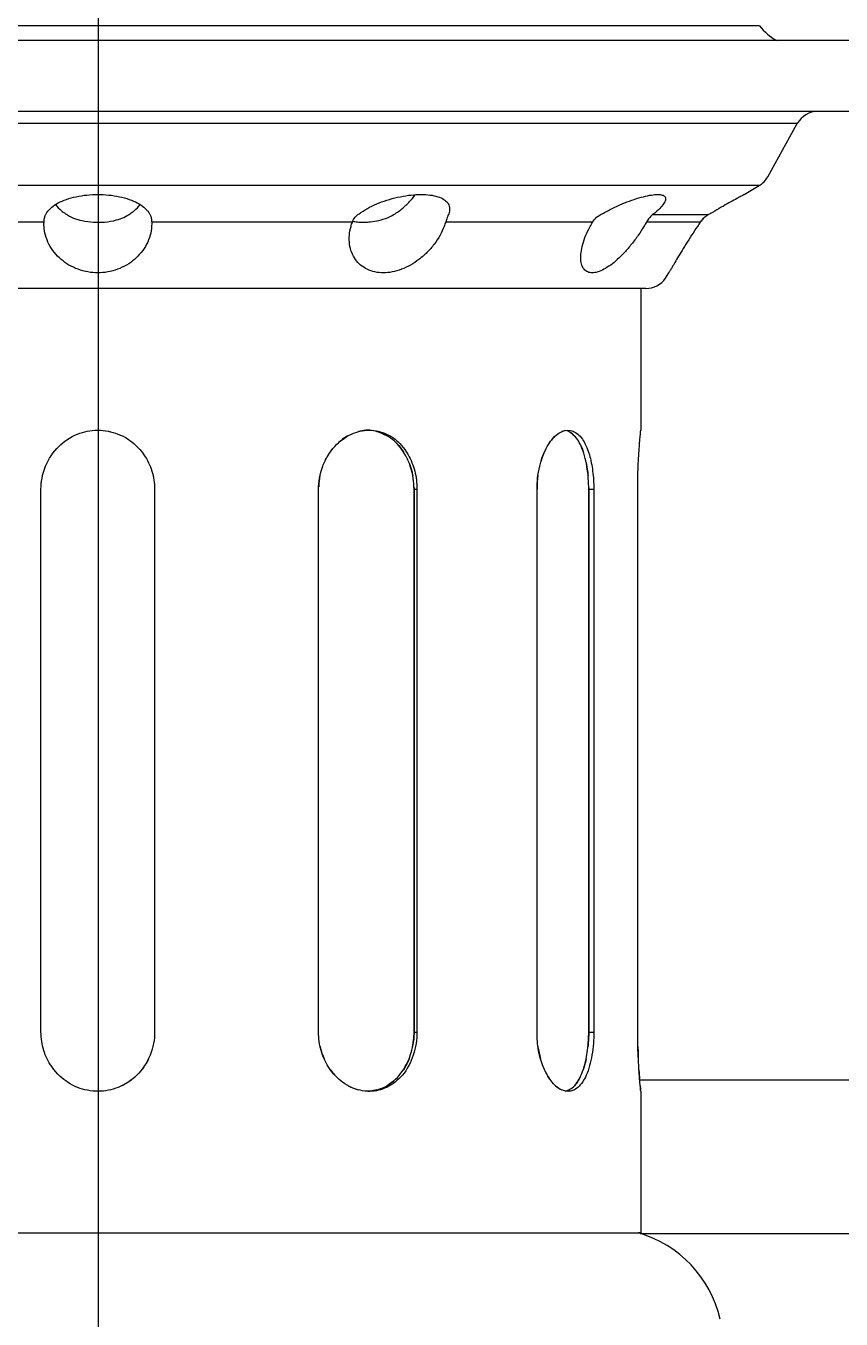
# Model space of a CAD drawing. Header units: millimetres. Extents: x 0 to 13338, y 0 to 11580.
# Drawn here: x 8171.2 to 8240.3, y 4727.5 to 4837 of the extents above; entities that cross this region are included whole.
import ezdxf

# ---------------------------------------------------------------- set-up
doc = ezdxf.new("R2010")
doc.units = ezdxf.units.MM
doc.linetypes.add('CENTER', pattern=[50.8, 31.75, -6.35, 6.35, -6.35])
doc.layers.add('axes', color=40, linetype='CENTER')
doc.layers.add('dwgmodels.com', color=250, linetype='Continuous')

# ---------------------------------------------------------------- blocks, each defined once
blk = doc.blocks.new('Public Light 9_side_dwgmodels.com')
at = {"color": 0}
for p, q in [((56.04, 4126.23), (-56.11, 4126.23)), ((56.04, 4126.23), (-56.11, 4126.23)), ((73.97, 4124.98), (-74.03, 4124.98)), ((73.97, 4124.98), (-74.03, 4124.98)), ((70.26, 4118.98), (-70.33, 4118.98)), ((70.26, 4118.98), (-70.33, 4118.98)), ((59.23, 4117.95), (-59.3, 4117.95)), ((59.23, 4117.95), (-59.3, 4117.95)), ((56.73, 4113.45), (59.23, 4117.95)), ((56.01, 4112.7), (-56.07, 4112.7)), ((56.01, 4112.7), (-56.07, 4112.7)), ((54.74, 4111.95), (56.01, 4112.7)), ((54.74, 4111.95), (56.01, 4112.7)), ((-4.59, 4109.61), (-21.61, 4109.61)), ((-4.59, 4109.61), (-21.61, 4109.61)), ((21.54, 4109.61), (4.53, 4109.61)), ((21.54, 4109.61), (4.53, 4109.61)), ((41.89, 4109.61), (29.44, 4109.61)), ((41.89, 4109.61), (29.44, 4109.61)), ((51.01, 4109.61), (46.45, 4109.61)), ((51.01, 4109.61), (46.45, 4109.61)), ((51.66, 4110.21), (46.95, 4110.21)), ((51.66, 4110.21), (46.95, 4110.21)), ((48.06, 4104.87), (48.35, 4105.31)), ((48.06, 4104.87), (48.35, 4105.31)), ((46.4, 4103.98), (-46.46, 4103.98)), ((46.4, 4103.98), (-46.46, 4103.98)), ((45.97, 4103.98), (45.97, 4091.98)), ((-4.85, 4040.98), (-4.85, 4086.98)), ((-4.85, 4040.98), (-4.85, 4086.98)), ((4.78, 4086.98), (4.78, 4040.98)), ((4.78, 4086.98), (4.78, 4040.98)), ((4.78, 4086.98), (4.78, 4040.98)), ((4.78, 4086.98), (4.78, 4040.98)), ((18.67, 4040.98), (18.67, 4086.98)), ((18.67, 4040.98), (18.67, 4086.98)), ((26.76, 4086.98), (27.01, 4086.98)), ((26.76, 4086.98), (26.76, 4040.98)), ((26.76, 4040.98), (26.76, 4086.98)), ((26.76, 4086.98), (27.01, 4086.98)), ((26.76, 4040.98), (26.76, 4086.98)), ((26.76, 4086.98), (26.76, 4040.98)), ((27.01, 4086.98), (27.01, 4040.98)), ((27.01, 4086.98), (27.01, 4040.98)), ((37.18, 4040.98), (37.18, 4086.98)), ((37.18, 4040.98), (37.18, 4086.98)), ((41.56, 4086.98), (41.99, 4086.98)), ((41.56, 4040.98), (41.56, 4086.98)), ((41.56, 4086.98), (41.99, 4086.98)), ((41.56, 4086.98), (41.56, 4040.98)), ((41.56, 4040.98), (41.56, 4086.98)), ((41.56, 4086.98), (41.56, 4040.98)), ((41.99, 4086.98), (41.99, 4040.98)), ((41.99, 4086.98), (41.99, 4040.98)), ((45.71, 4040.98), (45.71, 4086.98)), ((45.71, 4040.98), (45.71, 4086.98)), ((26.76, 4040.98), (27.01, 4040.98)), ((26.76, 4040.98), (27.01, 4040.98)), ((41.56, 4040.98), (41.99, 4040.98)), ((41.56, 4040.98), (41.99, 4040.98)), ((45.88, 4036.94), (128.97, 4036.94)), ((45.88, 4036.94), (128.97, 4036.94)), ((45.97, 4035.98), (45.97, 4023.98)), ((-46.03, 4023.98), (45.97, 4023.98)), ((45.97, 4023.98), (45.79, 4023.98)), ((45.97, 4023.98), (45.79, 4023.98)), ((45.91, 4023.94), (134.97, 4023.94)), ((45.91, 4023.94), (134.97, 4023.94))]:
    blk.add_line(p, q, dxfattribs=at)
for centre, radius, start, end in [((59.97, 4129.32), 5, 218.1668, 240.2704), ((60.98, 4116.98), 2, 90, 150.9419), ((54.98, 4114.42), 2, 300.9638, 330.9419), ((46.4, 4105.98), 2, 270, 326.3099), ((46.4, 4105.98), 2, 270, 326.3099), ((42.97, 4014.39), 10, 13.268, 73.5898)]:
    blk.add_arc(centre, radius, start, end, dxfattribs=at)
for points, knots in [([(-4.47, 4110.21), (-4.44, 4110.28), (-4.39, 4110.36), (-4.24, 4110.58), (-4.1, 4110.73), (-3.78, 4111), (-3.59, 4111.12), (-3.18, 4111.34), (-2.95, 4111.44), (-2.44, 4111.62), (-2.16, 4111.7), (-1.57, 4111.82), (-1.27, 4111.87), (-0.65, 4111.93), (-0.34, 4111.95), (0.27, 4111.95), (0.58, 4111.93), (1.2, 4111.87), (1.5, 4111.82), (2.09, 4111.7), (2.37, 4111.62), (2.88, 4111.44), (3.11, 4111.34), (3.52, 4111.12), (3.71, 4111), (4.04, 4110.73), (4.17, 4110.58), (4.33, 4110.36), (4.37, 4110.28), (4.4, 4110.21)], [14.469813, 14.469813, 14.469813, 14.469813, 14.898545, 14.898545, 15.809683, 15.809683, 16.720821, 16.720821, 17.627545, 17.627545, 18.534268, 18.534268, 19.440992, 19.440992, 20.347716, 20.347716, 21.254439, 21.254439, 22.161163, 22.161163, 23.067886, 23.067886, 23.97461, 23.97461, 24.885748, 24.885748, 25.796886, 25.796886, 26.225618, 26.225618, 26.225618, 26.225618]), ([(-4.47, 4110.21), (-4.44, 4110.28), (-4.39, 4110.36), (-4.24, 4110.58), (-4.1, 4110.73), (-3.78, 4111), (-3.59, 4111.12), (-3.18, 4111.34), (-2.95, 4111.44), (-2.44, 4111.62), (-2.16, 4111.7), (-1.57, 4111.82), (-1.27, 4111.87), (-0.65, 4111.93), (-0.34, 4111.95), (0.27, 4111.95), (0.58, 4111.93), (1.2, 4111.87), (1.5, 4111.82), (2.09, 4111.7), (2.37, 4111.62), (2.88, 4111.44), (3.11, 4111.34), (3.52, 4111.12), (3.71, 4111), (4.04, 4110.73), (4.17, 4110.58), (4.33, 4110.36), (4.37, 4110.28), (4.4, 4110.21)], [14.469813, 14.469813, 14.469813, 14.469813, 14.898545, 14.898545, 15.809683, 15.809683, 16.720821, 16.720821, 17.627545, 17.627545, 18.534268, 18.534268, 19.440992, 19.440992, 20.347716, 20.347716, 21.254439, 21.254439, 22.161163, 22.161163, 23.067886, 23.067886, 23.97461, 23.97461, 24.885748, 24.885748, 25.796886, 25.796886, 26.225618, 26.225618, 26.225618, 26.225618]), ([(21.97, 4110.21), (22.06, 4110.28), (22.16, 4110.36), (22.49, 4110.58), (22.74, 4110.73), (23.26, 4111), (23.53, 4111.12), (24.08, 4111.34), (24.37, 4111.44), (24.98, 4111.62), (25.29, 4111.7), (25.91, 4111.82), (26.22, 4111.87), (26.81, 4111.93), (27.09, 4111.95), (27.62, 4111.95), (27.87, 4111.93), (28.35, 4111.87), (28.57, 4111.82), (28.97, 4111.7), (29.14, 4111.62), (29.42, 4111.44), (29.53, 4111.34), (29.69, 4111.12), (29.74, 4111), (29.79, 4110.73), (29.78, 4110.58), (29.72, 4110.36), (29.69, 4110.28), (29.66, 4110.21)], [14.469813, 14.469813, 14.469813, 14.469813, 14.898545, 14.898545, 15.809683, 15.809683, 16.720821, 16.720821, 17.627545, 17.627545, 18.534268, 18.534268, 19.440992, 19.440992, 20.347716, 20.347716, 21.254439, 21.254439, 22.161163, 22.161163, 23.067886, 23.067886, 23.97461, 23.97461, 24.885748, 24.885748, 25.796886, 25.796886, 26.225618, 26.225618, 26.225618, 26.225618]), ([(21.97, 4110.21), (22.06, 4110.28), (22.16, 4110.36), (22.49, 4110.58), (22.74, 4110.73), (23.26, 4111), (23.53, 4111.12), (24.08, 4111.34), (24.37, 4111.44), (24.98, 4111.62), (25.29, 4111.7), (25.91, 4111.82), (26.22, 4111.87), (26.81, 4111.93), (27.09, 4111.95), (27.62, 4111.95), (27.87, 4111.93), (28.35, 4111.87), (28.57, 4111.82), (28.97, 4111.7), (29.14, 4111.62), (29.42, 4111.44), (29.53, 4111.34), (29.69, 4111.12), (29.74, 4111), (29.79, 4110.73), (29.78, 4110.58), (29.72, 4110.36), (29.69, 4110.28), (29.66, 4110.21)], [14.469813, 14.469813, 14.469813, 14.469813, 14.898545, 14.898545, 15.809683, 15.809683, 16.720821, 16.720821, 17.627545, 17.627545, 18.534268, 18.534268, 19.440992, 19.440992, 20.347716, 20.347716, 21.254439, 21.254439, 22.161163, 22.161163, 23.067886, 23.067886, 23.97461, 23.97461, 24.885748, 24.885748, 25.796886, 25.796886, 26.225618, 26.225618, 26.225618, 26.225618]), ([(25.16, 4110.32), (25.29, 4110.4), (25.42, 4110.49), (25.78, 4110.77), (26.01, 4110.97), (26.44, 4111.4), (26.65, 4111.64), (26.84, 4111.9), (26.86, 4111.91), (26.87, 4111.93)], [9.675314, 9.675314, 9.675314, 9.675314, 10.138865, 10.138865, 11.021552, 11.021552, 11.904238, 11.904238, 11.964161, 11.964161, 11.964161, 11.964161]), ([(25.16, 4110.32), (25.29, 4110.4), (25.42, 4110.49), (25.78, 4110.77), (26.01, 4110.97), (26.44, 4111.4), (26.65, 4111.64), (26.84, 4111.9), (26.86, 4111.91), (26.87, 4111.93)], [9.675314, 9.675314, 9.675314, 9.675314, 10.138865, 10.138865, 11.021552, 11.021552, 11.904238, 11.904238, 11.964161, 11.964161, 11.964161, 11.964161]), ([(42.52, 4110.21), (42.64, 4110.28), (42.77, 4110.36), (43.19, 4110.58), (43.48, 4110.73), (44.05, 4111), (44.33, 4111.12), (44.88, 4111.34), (45.15, 4111.44), (45.69, 4111.62), (45.95, 4111.7), (46.44, 4111.82), (46.67, 4111.87), (47.07, 4111.93), (47.25, 4111.95), (47.56, 4111.95), (47.69, 4111.93), (47.9, 4111.87), (47.98, 4111.82), (48.07, 4111.7), (48.09, 4111.62), (48.06, 4111.44), (48.02, 4111.34), (47.89, 4111.12), (47.79, 4111), (47.55, 4110.73), (47.39, 4110.58), (47.13, 4110.36), (47.05, 4110.28), (46.95, 4110.21)], [14.469813, 14.469813, 14.469813, 14.469813, 14.898545, 14.898545, 15.809683, 15.809683, 16.720821, 16.720821, 17.627545, 17.627545, 18.534268, 18.534268, 19.440992, 19.440992, 20.347716, 20.347716, 21.254439, 21.254439, 22.161163, 22.161163, 23.067886, 23.067886, 23.97461, 23.97461, 24.885748, 24.885748, 25.796886, 25.796886, 26.225618, 26.225618, 26.225618, 26.225618]), ([(42.52, 4110.21), (42.64, 4110.28), (42.77, 4110.36), (43.19, 4110.58), (43.48, 4110.73), (44.05, 4111), (44.33, 4111.12), (44.88, 4111.34), (45.15, 4111.44), (45.69, 4111.62), (45.95, 4111.7), (46.44, 4111.82), (46.67, 4111.87), (47.07, 4111.93), (47.25, 4111.95), (47.56, 4111.95), (47.69, 4111.93), (47.9, 4111.87), (47.98, 4111.82), (48.07, 4111.7), (48.09, 4111.62), (48.06, 4111.44), (48.02, 4111.34), (47.89, 4111.12), (47.79, 4111), (47.55, 4110.73), (47.39, 4110.58), (47.13, 4110.36), (47.05, 4110.28), (46.95, 4110.21)], [14.469813, 14.469813, 14.469813, 14.469813, 14.898545, 14.898545, 15.809683, 15.809683, 16.720821, 16.720821, 17.627545, 17.627545, 18.534268, 18.534268, 19.440992, 19.440992, 20.347716, 20.347716, 21.254439, 21.254439, 22.161163, 22.161163, 23.067886, 23.067886, 23.97461, 23.97461, 24.885748, 24.885748, 25.796886, 25.796886, 26.225618, 26.225618, 26.225618, 26.225618]), ([(54.74, 4111.95), (54.74, 4111.95), (54.72, 4111.93), (54.6, 4111.87), (54.52, 4111.82), (54.29, 4111.7), (54.15, 4111.62), (53.82, 4111.44), (53.64, 4111.34), (53.25, 4111.12), (53.03, 4111), (52.56, 4110.73), (52.3, 4110.58), (51.91, 4110.36), (51.79, 4110.28), (51.66, 4110.21)], [20.347716, 20.347716, 20.347716, 20.347716, 21.254439, 21.254439, 22.161163, 22.161163, 23.067886, 23.067886, 23.97461, 23.97461, 24.885748, 24.885748, 25.796886, 25.796886, 26.225618, 26.225618, 26.225618, 26.225618]), ([(54.74, 4111.95), (54.74, 4111.95), (54.72, 4111.93), (54.6, 4111.87), (54.52, 4111.82), (54.29, 4111.7), (54.15, 4111.62), (53.82, 4111.44), (53.64, 4111.34), (53.25, 4111.12), (53.03, 4111), (52.56, 4110.73), (52.3, 4110.58), (51.91, 4110.36), (51.79, 4110.28), (51.66, 4110.21)], [20.347716, 20.347716, 20.347716, 20.347716, 21.254439, 21.254439, 22.161163, 22.161163, 23.067886, 23.067886, 23.97461, 23.97461, 24.885748, 24.885748, 25.796886, 25.796886, 26.225618, 26.225618, 26.225618, 26.225618]), ([(-3.63, 4111.09), (-3.47, 4110.91), (-3.31, 4110.74), (-3.02, 4110.49), (-2.9, 4110.4), (-2.78, 4110.32)], [2.780722, 2.780722, 2.780722, 2.780722, 3.530746, 3.530746, 3.994297, 3.994297, 3.994297, 3.994297]), ([(-3.63, 4111.09), (-3.47, 4110.91), (-3.31, 4110.74), (-3.02, 4110.49), (-2.9, 4110.4), (-2.78, 4110.32)], [2.780722, 2.780722, 2.780722, 2.780722, 3.530746, 3.530746, 3.994297, 3.994297, 3.994297, 3.994297]), ([(-2.78, 4110.32), (-2.56, 4110.17), (-2.33, 4110.04), (-1.86, 4109.85), (-1.62, 4109.78), (-1.05, 4109.66), (-0.72, 4109.62), (-0.09, 4109.59), (0.22, 4109.59), (0.87, 4109.64), (1.21, 4109.7), (1.98, 4109.9), (2.37, 4110.08), (2.71, 4110.32)], [-5.580479, -5.580479, -5.580479, -5.580479, -4.807847, -4.807847, -4.079936, -4.079936, -3.146395, -3.146395, -2.292395, -2.292395, -1.313179, -1.313179, 0, 0, 0, 0]), ([(-2.78, 4110.32), (-2.56, 4110.17), (-2.33, 4110.04), (-1.86, 4109.85), (-1.62, 4109.78), (-1.05, 4109.66), (-0.72, 4109.62), (-0.09, 4109.59), (0.22, 4109.59), (0.87, 4109.64), (1.21, 4109.7), (1.98, 4109.9), (2.37, 4110.08), (2.71, 4110.32)], [-5.580479, -5.580479, -5.580479, -5.580479, -4.807847, -4.807847, -4.079936, -4.079936, -3.146395, -3.146395, -2.292395, -2.292395, -1.313179, -1.313179, 0, 0, 0, 0]), ([(2.71, 4110.32), (2.83, 4110.4), (2.95, 4110.49), (3.24, 4110.74), (3.41, 4110.91), (3.56, 4111.09)], [9.675314, 9.675314, 9.675314, 9.675314, 10.138865, 10.138865, 10.888889, 10.888889, 10.888889, 10.888889]), ([(2.71, 4110.32), (2.83, 4110.4), (2.95, 4110.49), (3.24, 4110.74), (3.41, 4110.91), (3.56, 4111.09)], [9.675314, 9.675314, 9.675314, 9.675314, 10.138865, 10.138865, 10.888889, 10.888889, 10.888889, 10.888889]), ([(21.57, 4109.68), (21.63, 4109.67), (21.68, 4109.66), (21.89, 4109.63), (22.04, 4109.61), (22.33, 4109.59), (22.47, 4109.59), (22.75, 4109.6), (22.9, 4109.61), (23.29, 4109.65), (23.54, 4109.69), (24.28, 4109.86), (24.75, 4110.05), (25.16, 4110.32)], [-3.843232, -3.843232, -3.843232, -3.843232, -3.643063, -3.643063, -3.106776, -3.106776, -2.67758, -2.67758, -2.206806, -2.206806, -1.480643, -1.480643, 0, 0, 0, 0]), ([(21.57, 4109.68), (21.63, 4109.67), (21.68, 4109.66), (21.89, 4109.63), (22.04, 4109.61), (22.33, 4109.59), (22.47, 4109.59), (22.75, 4109.6), (22.9, 4109.61), (23.29, 4109.65), (23.54, 4109.69), (24.28, 4109.86), (24.75, 4110.05), (25.16, 4110.32)], [-3.843232, -3.843232, -3.843232, -3.843232, -3.643063, -3.643063, -3.106776, -3.106776, -2.67758, -2.67758, -2.206806, -2.206806, -1.480643, -1.480643, 0, 0, 0, 0]), ([(4.53, 4109.61), (4.53, 4109.48), (4.53, 4109.36), (4.51, 4108.99), (4.47, 4108.74), (4.33, 4108.23), (4.23, 4107.98), (3.98, 4107.49), (3.82, 4107.25), (3.47, 4106.82), (3.28, 4106.62), (2.87, 4106.27), (2.65, 4106.11), (2.17, 4105.83), (1.91, 4105.71), (1.37, 4105.51), (1.09, 4105.43), (0.53, 4105.33), (0.24, 4105.31), (-0.31, 4105.31), (-0.59, 4105.33), (-1.16, 4105.43), (-1.44, 4105.51), (-1.98, 4105.71), (-2.24, 4105.83), (-2.72, 4106.11), (-2.94, 4106.27), (-3.34, 4106.62), (-3.54, 4106.82), (-3.89, 4107.25), (-4.04, 4107.49), (-4.3, 4107.98), (-4.39, 4108.23), (-4.54, 4108.74), (-4.58, 4108.99), (-4.59, 4109.24), (-4.6, 4109.36), (-4.6, 4109.48), (-4.59, 4109.61)], [-14.134817, -14.134817, -14.134817, -14.134817, -13.697975, -13.697975, -12.813723, -12.813723, -11.929471, -11.929471, -11.045219, -11.045219, -10.160967, -10.160967, -9.332972, -9.332972, -8.504977, -8.504977, -7.676982, -7.676982, -6.848987, -6.848987, -6.020992, -6.020992, -5.192997, -5.192997, -4.365002, -4.365002, -3.537007, -3.537007, -2.652756, -2.652756, -1.768504, -1.768504, -0.884252, -0.884252, 0, 0, 0, 0.436843, 0.436843, 0.436843, 0.436843]), ([(4.53, 4109.61), (4.53, 4109.48), (4.53, 4109.36), (4.51, 4108.99), (4.47, 4108.74), (4.33, 4108.23), (4.23, 4107.98), (3.98, 4107.49), (3.82, 4107.25), (3.47, 4106.82), (3.28, 4106.62), (2.87, 4106.27), (2.65, 4106.11), (2.17, 4105.83), (1.91, 4105.71), (1.37, 4105.51), (1.09, 4105.43), (0.53, 4105.33), (0.24, 4105.31), (-0.31, 4105.31), (-0.59, 4105.33), (-1.16, 4105.43), (-1.44, 4105.51), (-1.98, 4105.71), (-2.24, 4105.83), (-2.72, 4106.11), (-2.94, 4106.27), (-3.34, 4106.62), (-3.54, 4106.82), (-3.89, 4107.25), (-4.04, 4107.49), (-4.3, 4107.98), (-4.39, 4108.23), (-4.54, 4108.74), (-4.58, 4108.99), (-4.59, 4109.24), (-4.6, 4109.36), (-4.6, 4109.48), (-4.59, 4109.61)], [-14.134817, -14.134817, -14.134817, -14.134817, -13.697975, -13.697975, -12.813723, -12.813723, -11.929471, -11.929471, -11.045219, -11.045219, -10.160967, -10.160967, -9.332972, -9.332972, -8.504977, -8.504977, -7.676982, -7.676982, -6.848987, -6.848987, -6.020992, -6.020992, -5.192997, -5.192997, -4.365002, -4.365002, -3.537007, -3.537007, -2.652756, -2.652756, -1.768504, -1.768504, -0.884252, -0.884252, 0, 0, 0, 0.436843, 0.436843, 0.436843, 0.436843]), ([(-4.59, 4109.61), (-4.59, 4109.73), (-4.58, 4109.84), (-4.53, 4110.05), (-4.51, 4110.14), (-4.47, 4110.21)], [-0.9074615, -0.9074615, -0.9074615, -0.9074615, -0.4584899, -0.4584899, 0, 0, 0, 0]), ([(-4.59, 4109.61), (-4.59, 4109.73), (-4.58, 4109.84), (-4.53, 4110.05), (-4.51, 4110.14), (-4.47, 4110.21)], [-0.9074615, -0.9074615, -0.9074615, -0.9074615, -0.4584899, -0.4584899, 0, 0, 0, 0]), ([(4.4, 4110.21), (4.44, 4110.14), (4.47, 4110.05), (4.51, 4109.84), (4.52, 4109.73), (4.53, 4109.61)], [-0.9069538, -0.9069538, -0.9069538, -0.9069538, -0.4485006, -0.4485006, 0, 0, 0, 0]), ([(4.4, 4110.21), (4.44, 4110.14), (4.47, 4110.05), (4.51, 4109.84), (4.52, 4109.73), (4.53, 4109.61)], [-0.9069538, -0.9069538, -0.9069538, -0.9069538, -0.4485006, -0.4485006, 0, 0, 0, 0]), ([(29.44, 4109.61), (29.4, 4109.48), (29.36, 4109.36), (29.22, 4108.99), (29.1, 4108.74), (28.82, 4108.23), (28.65, 4107.98), (28.28, 4107.49), (28.07, 4107.25), (27.64, 4106.82), (27.41, 4106.62), (26.95, 4106.27), (26.72, 4106.11), (26.22, 4105.83), (25.96, 4105.71), (25.43, 4105.51), (25.17, 4105.43), (24.65, 4105.33), (24.4, 4105.31), (23.92, 4105.31), (23.68, 4105.33), (23.22, 4105.43), (23, 4105.51), (22.59, 4105.71), (22.4, 4105.83), (22.07, 4106.11), (21.92, 4106.27), (21.67, 4106.62), (21.56, 4106.82), (21.39, 4107.25), (21.33, 4107.49), (21.27, 4107.98), (21.26, 4108.23), (21.3, 4108.74), (21.35, 4108.99), (21.42, 4109.24), (21.45, 4109.36), (21.49, 4109.48), (21.54, 4109.61)], [-14.134817, -14.134817, -14.134817, -14.134817, -13.697975, -13.697975, -12.813723, -12.813723, -11.929471, -11.929471, -11.045219, -11.045219, -10.160967, -10.160967, -9.332972, -9.332972, -8.504977, -8.504977, -7.676982, -7.676982, -6.848987, -6.848987, -6.020992, -6.020992, -5.192997, -5.192997, -4.365002, -4.365002, -3.537007, -3.537007, -2.652756, -2.652756, -1.768504, -1.768504, -0.884252, -0.884252, 0, 0, 0, 0.436843, 0.436843, 0.436843, 0.436843]), ([(29.44, 4109.61), (29.4, 4109.48), (29.36, 4109.36), (29.22, 4108.99), (29.1, 4108.74), (28.82, 4108.23), (28.65, 4107.98), (28.28, 4107.49), (28.07, 4107.25), (27.64, 4106.82), (27.41, 4106.62), (26.95, 4106.27), (26.72, 4106.11), (26.22, 4105.83), (25.96, 4105.71), (25.43, 4105.51), (25.17, 4105.43), (24.65, 4105.33), (24.4, 4105.31), (23.92, 4105.31), (23.68, 4105.33), (23.22, 4105.43), (23, 4105.51), (22.59, 4105.71), (22.4, 4105.83), (22.07, 4106.11), (21.92, 4106.27), (21.67, 4106.62), (21.56, 4106.82), (21.39, 4107.25), (21.33, 4107.49), (21.27, 4107.98), (21.26, 4108.23), (21.3, 4108.74), (21.35, 4108.99), (21.42, 4109.24), (21.45, 4109.36), (21.49, 4109.48), (21.54, 4109.61)], [-14.134817, -14.134817, -14.134817, -14.134817, -13.697975, -13.697975, -12.813723, -12.813723, -11.929471, -11.929471, -11.045219, -11.045219, -10.160967, -10.160967, -9.332972, -9.332972, -8.504977, -8.504977, -7.676982, -7.676982, -6.848987, -6.848987, -6.020992, -6.020992, -5.192997, -5.192997, -4.365002, -4.365002, -3.537007, -3.537007, -2.652756, -2.652756, -1.768504, -1.768504, -0.884252, -0.884252, 0, 0, 0, 0.436843, 0.436843, 0.436843, 0.436843]), ([(21.54, 4109.61), (21.6, 4109.76), (21.67, 4109.89), (21.83, 4110.09), (21.9, 4110.15), (21.97, 4110.21)], [-4.053467, -4.053467, -4.053467, -4.053467, -3.5042451, -3.5042451, -3.1494421, -3.1494421, -3.1494421, -3.1494421]), ([(21.54, 4109.61), (21.6, 4109.76), (21.67, 4109.89), (21.83, 4110.09), (21.9, 4110.15), (21.97, 4110.21)], [-4.053467, -4.053467, -4.053467, -4.053467, -3.5042451, -3.5042451, -3.1494421, -3.1494421, -3.1494421, -3.1494421]), ([(29.66, 4110.21), (29.64, 4110.18), (29.63, 4110.14), (29.55, 4109.97), (29.5, 4109.8), (29.44, 4109.61)], [-0.9093199, -0.9093199, -0.9093199, -0.9093199, -0.699633, -0.699633, 0, 0, 0, 0]), ([(29.66, 4110.21), (29.64, 4110.18), (29.63, 4110.14), (29.55, 4109.97), (29.5, 4109.8), (29.44, 4109.61)], [-0.9093199, -0.9093199, -0.9093199, -0.9093199, -0.699633, -0.699633, 0, 0, 0, 0]), ([(46.45, 4109.61), (46.38, 4109.48), (46.31, 4109.36), (46.09, 4108.99), (45.93, 4108.74), (45.57, 4108.23), (45.38, 4107.98), (44.99, 4107.49), (44.79, 4107.25), (44.39, 4106.82), (44.18, 4106.62), (43.8, 4106.27), (43.61, 4106.11), (43.23, 4105.83), (43.04, 4105.71), (42.67, 4105.51), (42.49, 4105.43), (42.16, 4105.33), (42.01, 4105.31), (41.73, 4105.31), (41.6, 4105.33), (41.37, 4105.43), (41.26, 4105.51), (41.09, 4105.71), (41.02, 4105.83), (40.93, 4106.11), (40.9, 4106.27), (40.87, 4106.62), (40.88, 4106.82), (40.94, 4107.25), (40.98, 4107.49), (41.12, 4107.98), (41.21, 4108.23), (41.43, 4108.74), (41.55, 4108.99), (41.68, 4109.24), (41.75, 4109.36), (41.82, 4109.48), (41.89, 4109.61)], [-14.134817, -14.134817, -14.134817, -14.134817, -13.697975, -13.697975, -12.813723, -12.813723, -11.929471, -11.929471, -11.045219, -11.045219, -10.160967, -10.160967, -9.332972, -9.332972, -8.504977, -8.504977, -7.676982, -7.676982, -6.848987, -6.848987, -6.020992, -6.020992, -5.192997, -5.192997, -4.365002, -4.365002, -3.537007, -3.537007, -2.652756, -2.652756, -1.768504, -1.768504, -0.884252, -0.884252, 0, 0, 0, 0.436843, 0.436843, 0.436843, 0.436843]), ([(46.45, 4109.61), (46.38, 4109.48), (46.31, 4109.36), (46.09, 4108.99), (45.93, 4108.74), (45.57, 4108.23), (45.38, 4107.98), (44.99, 4107.49), (44.79, 4107.25), (44.39, 4106.82), (44.18, 4106.62), (43.8, 4106.27), (43.61, 4106.11), (43.23, 4105.83), (43.04, 4105.71), (42.67, 4105.51), (42.49, 4105.43), (42.16, 4105.33), (42.01, 4105.31), (41.73, 4105.31), (41.6, 4105.33), (41.37, 4105.43), (41.26, 4105.51), (41.09, 4105.71), (41.02, 4105.83), (40.93, 4106.11), (40.9, 4106.27), (40.87, 4106.62), (40.88, 4106.82), (40.94, 4107.25), (40.98, 4107.49), (41.12, 4107.98), (41.21, 4108.23), (41.43, 4108.74), (41.55, 4108.99), (41.68, 4109.24), (41.75, 4109.36), (41.82, 4109.48), (41.89, 4109.61)], [-14.134817, -14.134817, -14.134817, -14.134817, -13.697975, -13.697975, -12.813723, -12.813723, -11.929471, -11.929471, -11.045219, -11.045219, -10.160967, -10.160967, -9.332972, -9.332972, -8.504977, -8.504977, -7.676982, -7.676982, -6.848987, -6.848987, -6.020992, -6.020992, -5.192997, -5.192997, -4.365002, -4.365002, -3.537007, -3.537007, -2.652756, -2.652756, -1.768504, -1.768504, -0.884252, -0.884252, 0, 0, 0, 0.436843, 0.436843, 0.436843, 0.436843]), ([(41.89, 4109.61), (41.99, 4109.76), (42.1, 4109.89), (42.32, 4110.09), (42.42, 4110.15), (42.52, 4110.21)], [-4.053467, -4.053467, -4.053467, -4.053467, -3.5042451, -3.5042451, -3.1494421, -3.1494421, -3.1494421, -3.1494421]), ([(41.89, 4109.61), (41.99, 4109.76), (42.1, 4109.89), (42.32, 4110.09), (42.42, 4110.15), (42.52, 4110.21)], [-4.053467, -4.053467, -4.053467, -4.053467, -3.5042451, -3.5042451, -3.1494421, -3.1494421, -3.1494421, -3.1494421]), ([(46.95, 4110.21), (46.91, 4110.18), (46.87, 4110.14), (46.69, 4109.97), (46.56, 4109.8), (46.45, 4109.61)], [-0.9093199, -0.9093199, -0.9093199, -0.9093199, -0.699633, -0.699633, 0, 0, 0, 0]), ([(46.95, 4110.21), (46.91, 4110.18), (46.87, 4110.14), (46.69, 4109.97), (46.56, 4109.8), (46.45, 4109.61)], [-0.9093199, -0.9093199, -0.9093199, -0.9093199, -0.699633, -0.699633, 0, 0, 0, 0]), ([(51.01, 4109.61), (50.93, 4109.48), (50.85, 4109.36), (50.6, 4108.99), (50.44, 4108.74), (50.11, 4108.23), (49.95, 4107.98), (49.64, 4107.49), (49.5, 4107.25), (49.23, 4106.82), (49.11, 4106.62), (48.91, 4106.27), (48.81, 4106.11), (48.65, 4105.83), (48.58, 4105.71), (48.46, 4105.51), (48.42, 4105.43), (48.36, 4105.33), (48.35, 4105.31), (48.35, 4105.31)], [-14.134817, -14.134817, -14.134817, -14.134817, -13.697975, -13.697975, -12.813723, -12.813723, -11.929471, -11.929471, -11.045219, -11.045219, -10.160967, -10.160967, -9.332972, -9.332972, -8.504977, -8.504977, -7.676982, -7.676982, -6.848987, -6.848987, -6.848987, -6.848987]), ([(51.01, 4109.61), (50.93, 4109.48), (50.85, 4109.36), (50.6, 4108.99), (50.44, 4108.74), (50.11, 4108.23), (49.95, 4107.98), (49.64, 4107.49), (49.5, 4107.25), (49.23, 4106.82), (49.11, 4106.62), (48.91, 4106.27), (48.81, 4106.11), (48.65, 4105.83), (48.58, 4105.71), (48.46, 4105.51), (48.42, 4105.43), (48.36, 4105.33), (48.35, 4105.31), (48.35, 4105.31)], [-14.134817, -14.134817, -14.134817, -14.134817, -13.697975, -13.697975, -12.813723, -12.813723, -11.929471, -11.929471, -11.045219, -11.045219, -10.160967, -10.160967, -9.332972, -9.332972, -8.504977, -8.504977, -7.676982, -7.676982, -6.848987, -6.848987, -6.848987, -6.848987]), ([(51.01, 4109.61), (51.1, 4109.73), (51.19, 4109.84), (51.41, 4110.05), (51.53, 4110.14), (51.66, 4110.21)], [-0.9074615, -0.9074615, -0.9074615, -0.9074615, -0.4584899, -0.4584899, 0, 0, 0, 0]), ([(51.01, 4109.61), (51.1, 4109.73), (51.19, 4109.84), (51.41, 4110.05), (51.53, 4110.14), (51.66, 4110.21)], [-0.9074615, -0.9074615, -0.9074615, -0.9074615, -0.4584899, -0.4584899, 0, 0, 0, 0]), ([(51.66, 4110.21), (51.53, 4110.14), (51.41, 4110.05), (51.19, 4109.84), (51.1, 4109.73), (51.01, 4109.61)], [-0.9069538, -0.9069538, -0.9069538, -0.9069538, -0.4485006, -0.4485006, 0, 0, 0, 0]), ([(51.66, 4110.21), (51.53, 4110.14), (51.41, 4110.05), (51.19, 4109.84), (51.1, 4109.73), (51.01, 4109.61)], [-0.9069538, -0.9069538, -0.9069538, -0.9069538, -0.4485006, -0.4485006, 0, 0, 0, 0]), ([(-4.85, 4086.98), (-4.85, 4087.58), (-4.74, 4088.25), (-4.34, 4089.24), (-4.18, 4089.53), (-3.59, 4090.43), (-3.1, 4090.87), (-2.05, 4091.58), (-1.45, 4091.79), (-0.35, 4092.01), (0.25, 4092.01), (1.38, 4091.79), (1.96, 4091.59), (2.93, 4090.95), (3.44, 4090.53), (4.17, 4089.47), (4.39, 4089), (4.7, 4088.02), (4.78, 4087.5), (4.78, 4086.98)], [0, 0, 0, 0, 1.816147, 1.816147, 2.643576, 2.643576, 4.503274, 4.503274, 7.026652, 7.026652, 10.029938, 10.029938, 12.68358, 12.68358, 14.53656, 14.53656, 15.7687, 15.7687, 17.012653, 17.012653, 17.012653, 17.012653]), ([(-4.85, 4086.98), (-4.85, 4087.58), (-4.74, 4088.25), (-4.34, 4089.24), (-4.18, 4089.53), (-3.59, 4090.43), (-3.1, 4090.87), (-2.05, 4091.58), (-1.45, 4091.79), (-0.35, 4092.01), (0.25, 4092.01), (1.38, 4091.79), (1.96, 4091.59), (2.93, 4090.95), (3.44, 4090.53), (4.17, 4089.47), (4.39, 4089), (4.7, 4088.02), (4.78, 4087.5), (4.78, 4086.98)], [0, 0, 0, 0, 1.816147, 1.816147, 2.643576, 2.643576, 4.503274, 4.503274, 7.026652, 7.026652, 10.029938, 10.029938, 12.68358, 12.68358, 14.53656, 14.53656, 15.7687, 15.7687, 17.012653, 17.012653, 17.012653, 17.012653]), ([(-0.03, 4091.98), (0.27, 4091.98), (0.57, 4091.95), (0.91, 4091.88), (0.96, 4091.87), (1.01, 4091.86)], [8.156944, 8.156944, 8.156944, 8.156944, 9.481778, 9.481778, 9.688129, 9.688129, 9.688129, 9.688129]), ([(-0.03, 4091.98), (0.27, 4091.98), (0.57, 4091.95), (0.91, 4091.88), (0.96, 4091.87), (1.01, 4091.86)], [8.156944, 8.156944, 8.156944, 8.156944, 9.481778, 9.481778, 9.688129, 9.688129, 9.688129, 9.688129]), ([(18.67, 4086.98), (18.67, 4087.58), (18.77, 4088.25), (19.14, 4089.24), (19.28, 4089.53), (19.82, 4090.43), (20.26, 4090.87), (21.2, 4091.58), (21.73, 4091.79), (22.69, 4092.01), (23.22, 4092.01), (24.18, 4091.79), (24.67, 4091.59), (25.49, 4090.95), (25.91, 4090.53), (26.51, 4089.47), (26.69, 4089), (26.94, 4088.02), (27.01, 4087.5), (27.01, 4086.98)], [0, 0, 0, 0, 1.816147, 1.816147, 2.643576, 2.643576, 4.503274, 4.503274, 7.026652, 7.026652, 10.029938, 10.029938, 12.68358, 12.68358, 14.53656, 14.53656, 15.7687, 15.7687, 17.012653, 17.012653, 17.012653, 17.012653]), ([(18.67, 4086.98), (18.67, 4087.58), (18.77, 4088.25), (19.14, 4089.24), (19.28, 4089.53), (19.82, 4090.43), (20.26, 4090.87), (21.2, 4091.58), (21.73, 4091.79), (22.69, 4092.01), (23.22, 4092.01), (24.18, 4091.79), (24.67, 4091.59), (25.49, 4090.95), (25.91, 4090.53), (26.51, 4089.47), (26.69, 4089), (26.94, 4088.02), (27.01, 4087.5), (27.01, 4086.98)], [0, 0, 0, 0, 1.816147, 1.816147, 2.643576, 2.643576, 4.503274, 4.503274, 7.026652, 7.026652, 10.029938, 10.029938, 12.68358, 12.68358, 14.53656, 14.53656, 15.7687, 15.7687, 17.012653, 17.012653, 17.012653, 17.012653]), ([(22.84, 4091.98), (22.63, 4091.97), (22.41, 4091.94), (22.15, 4091.88), (22.1, 4091.87), (22.06, 4091.86)], [8.79462, 8.79462, 8.79462, 8.79462, 10.029938, 10.029938, 10.293591, 10.293591, 10.293591, 10.293591]), ([(22.84, 4091.98), (22.63, 4091.97), (22.41, 4091.94), (22.15, 4091.88), (22.1, 4091.87), (22.06, 4091.86)], [8.79462, 8.79462, 8.79462, 8.79462, 10.029938, 10.029938, 10.293591, 10.293591, 10.293591, 10.293591]), ([(26.76, 4086.98), (26.76, 4087.56), (26.68, 4088.23), (26.34, 4089.23), (26.22, 4089.53), (25.71, 4090.46), (25.29, 4090.9), (24.47, 4091.56), (23.97, 4091.78), (23.28, 4091.94), (23.06, 4091.97), (22.84, 4091.98)], [0, 0, 0, 0, 1.73495, 1.73495, 2.500605, 2.500605, 4.321079, 4.321079, 6.813884, 6.813884, 7.945697, 7.945697, 7.945697, 7.945697]), ([(26.76, 4086.98), (26.76, 4087.56), (26.68, 4088.23), (26.34, 4089.23), (26.22, 4089.53), (25.71, 4090.46), (25.29, 4090.9), (24.47, 4091.56), (23.97, 4091.78), (23.28, 4091.94), (23.06, 4091.97), (22.84, 4091.98)], [0, 0, 0, 0, 1.73495, 1.73495, 2.500605, 2.500605, 4.321079, 4.321079, 6.813884, 6.813884, 7.945697, 7.945697, 7.945697, 7.945697]), ([(37.18, 4086.98), (37.18, 4087.58), (37.24, 4088.25), (37.48, 4089.24), (37.57, 4089.53), (37.91, 4090.43), (38.18, 4090.87), (38.76, 4091.58), (39.08, 4091.79), (39.65, 4092.01), (39.95, 4092.01), (40.49, 4091.79), (40.77, 4091.59), (41.2, 4090.95), (41.43, 4090.53), (41.74, 4089.47), (41.83, 4089), (41.96, 4088.02), (41.99, 4087.5), (41.99, 4086.98)], [0, 0, 0, 0, 1.816147, 1.816147, 2.643576, 2.643576, 4.503274, 4.503274, 7.026652, 7.026652, 10.029938, 10.029938, 12.68358, 12.68358, 14.53656, 14.53656, 15.7687, 15.7687, 17.012653, 17.012653, 17.012653, 17.012653]), ([(37.18, 4086.98), (37.18, 4087.58), (37.24, 4088.25), (37.48, 4089.24), (37.57, 4089.53), (37.91, 4090.43), (38.18, 4090.87), (38.76, 4091.58), (39.08, 4091.79), (39.65, 4092.01), (39.95, 4092.01), (40.49, 4091.79), (40.77, 4091.59), (41.2, 4090.95), (41.43, 4090.53), (41.74, 4089.47), (41.83, 4089), (41.96, 4088.02), (41.99, 4087.5), (41.99, 4086.98)], [0, 0, 0, 0, 1.816147, 1.816147, 2.643576, 2.643576, 4.503274, 4.503274, 7.026652, 7.026652, 10.029938, 10.029938, 12.68358, 12.68358, 14.53656, 14.53656, 15.7687, 15.7687, 17.012653, 17.012653, 17.012653, 17.012653]), ([(39.59, 4091.96), (39.51, 4091.95), (39.43, 4091.92), (39.33, 4091.88), (39.3, 4091.87), (39.27, 4091.86)], [9.274789, 9.274789, 9.274789, 9.274789, 10.029938, 10.029938, 10.293591, 10.293591, 10.293591, 10.293591]), ([(39.59, 4091.96), (39.51, 4091.95), (39.43, 4091.92), (39.33, 4091.88), (39.3, 4091.87), (39.27, 4091.86)], [9.274789, 9.274789, 9.274789, 9.274789, 10.029938, 10.029938, 10.293591, 10.293591, 10.293591, 10.293591]), ([(41.56, 4086.98), (41.56, 4087.56), (41.52, 4088.23), (41.35, 4089.23), (41.28, 4089.53), (41.02, 4090.46), (40.8, 4090.9), (40.36, 4091.56), (40.08, 4091.78), (39.74, 4091.92), (39.66, 4091.94), (39.58, 4091.96)], [0, 0, 0, 0, 1.73495, 1.73495, 2.500605, 2.500605, 4.321079, 4.321079, 6.813884, 6.813884, 7.518814, 7.518814, 7.518814, 7.518814]), ([(41.56, 4086.98), (41.56, 4087.56), (41.52, 4088.23), (41.35, 4089.23), (41.28, 4089.53), (41.02, 4090.46), (40.8, 4090.9), (40.36, 4091.56), (40.08, 4091.78), (39.74, 4091.92), (39.66, 4091.94), (39.58, 4091.96)], [0, 0, 0, 0, 1.73495, 1.73495, 2.500605, 2.500605, 4.321079, 4.321079, 6.813884, 6.813884, 7.518814, 7.518814, 7.518814, 7.518814]), ([(45.71, 4086.98), (45.71, 4087.58), (45.73, 4088.25), (45.76, 4089.24), (45.78, 4089.53), (45.83, 4090.43), (45.87, 4090.87), (45.93, 4091.58), (45.95, 4091.79), (45.96, 4091.95), (45.97, 4091.98), (45.97, 4091.98)], [0, 0, 0, 0, 1.816147, 1.816147, 2.643576, 2.643576, 4.503274, 4.503274, 7.026652, 7.026652, 8.554863, 8.554863, 8.554863, 8.554863]), ([(45.71, 4086.98), (45.71, 4087.58), (45.73, 4088.25), (45.76, 4089.24), (45.78, 4089.53), (45.83, 4090.43), (45.87, 4090.87), (45.93, 4091.58), (45.95, 4091.79), (45.96, 4091.95), (45.97, 4091.98), (45.97, 4091.98)], [0, 0, 0, 0, 1.816147, 1.816147, 2.643576, 2.643576, 4.503274, 4.503274, 7.026652, 7.026652, 8.552907, 8.552907, 8.552907, 8.552907]), ([(21.16, 4091.5), (21.01, 4091.42), (20.86, 4091.32), (20.6, 4091.13), (20.49, 4091.04), (20.37, 4090.94)], [11.900946, 11.900946, 11.900946, 11.900946, 12.68358, 12.68358, 13.230798, 13.230798, 13.230798, 13.230798]), ([(21.16, 4091.5), (21.01, 4091.42), (20.86, 4091.32), (20.6, 4091.13), (20.49, 4091.04), (20.37, 4090.94)], [11.900946, 11.900946, 11.900946, 11.900946, 12.68358, 12.68358, 13.230798, 13.230798, 13.230798, 13.230798]), ([(38.73, 4091.5), (38.64, 4091.42), (38.55, 4091.32), (38.39, 4091.13), (38.32, 4091.04), (38.25, 4090.94)], [11.900946, 11.900946, 11.900946, 11.900946, 12.68358, 12.68358, 13.230798, 13.230798, 13.230798, 13.230798]), ([(38.73, 4091.5), (38.64, 4091.42), (38.55, 4091.32), (38.39, 4091.13), (38.32, 4091.04), (38.25, 4090.94)], [11.900946, 11.900946, 11.900946, 11.900946, 12.68358, 12.68358, 13.230798, 13.230798, 13.230798, 13.230798]), ([(19.67, 4090.15), (19.61, 4090.07), (19.55, 4089.98), (19.37, 4089.69), (19.25, 4089.47), (19.15, 4089.24)], [14.2814202, 14.2814202, 14.2814202, 14.2814202, 14.5365596, 14.5365596, 15.1403525, 15.1403525, 15.1403525, 15.1403525]), ([(19.67, 4090.15), (19.61, 4090.07), (19.55, 4089.98), (19.37, 4089.69), (19.25, 4089.47), (19.15, 4089.24)], [14.2814202, 14.2814202, 14.2814202, 14.2814202, 14.5365596, 14.5365596, 15.1403525, 15.1403525, 15.1403525, 15.1403525]), ([(37.81, 4090.15), (37.78, 4090.07), (37.74, 4089.98), (37.62, 4089.69), (37.55, 4089.47), (37.48, 4089.24)], [14.2814202, 14.2814202, 14.2814202, 14.2814202, 14.5365596, 14.5365596, 15.1403525, 15.1403525, 15.1403525, 15.1403525]), ([(37.81, 4090.15), (37.78, 4090.07), (37.74, 4089.98), (37.62, 4089.69), (37.55, 4089.47), (37.48, 4089.24)], [14.2814202, 14.2814202, 14.2814202, 14.2814202, 14.5365596, 14.5365596, 15.1403525, 15.1403525, 15.1403525, 15.1403525]), ([(26.33, 4089.24), (26.42, 4089.01), (26.5, 4088.76), (26.6, 4088.38), (26.63, 4088.26), (26.65, 4088.14)], [12.9732772, 12.9732772, 12.9732772, 12.9732772, 13.445975, 13.445975, 13.6830368, 13.6830368, 13.6830368, 13.6830368]), ([(26.33, 4089.24), (26.42, 4089.01), (26.5, 4088.76), (26.6, 4088.38), (26.63, 4088.26), (26.65, 4088.14)], [12.9732772, 12.9732772, 12.9732772, 12.9732772, 13.445975, 13.445975, 13.6830368, 13.6830368, 13.6830368, 13.6830368]), ([(41.34, 4089.24), (41.39, 4089.01), (41.43, 4088.76), (41.48, 4088.38), (41.49, 4088.26), (41.5, 4088.14)], [12.9732772, 12.9732772, 12.9732772, 12.9732772, 13.445975, 13.445975, 13.6830368, 13.6830368, 13.6830368, 13.6830368]), ([(41.34, 4089.24), (41.39, 4089.01), (41.43, 4088.76), (41.48, 4088.38), (41.49, 4088.26), (41.5, 4088.14)], [12.9732772, 12.9732772, 12.9732772, 12.9732772, 13.445975, 13.445975, 13.6830368, 13.6830368, 13.6830368, 13.6830368]), ([(4.78, 4040.98), (4.78, 4040.37), (4.67, 4039.71), (4.27, 4038.72), (4.12, 4038.43), (3.52, 4037.53), (3.03, 4037.09), (1.98, 4036.38), (1.38, 4036.17), (0.29, 4035.95), (-0.32, 4035.95), (-1.45, 4036.17), (-2.03, 4036.37), (-3, 4037.01), (-3.5, 4037.43), (-4.23, 4038.49), (-4.46, 4038.95), (-4.77, 4039.94), (-4.85, 4040.46), (-4.85, 4040.98)], [0, 0, 0, 0, 1.816147, 1.816147, 2.643576, 2.643576, 4.503274, 4.503274, 7.026652, 7.026652, 10.029938, 10.029938, 12.68358, 12.68358, 14.536559, 14.536559, 15.768699, 15.768699, 17.012653, 17.012653, 17.012653, 17.012653]), ([(4.78, 4040.98), (4.78, 4040.37), (4.67, 4039.71), (4.27, 4038.72), (4.12, 4038.43), (3.52, 4037.53), (3.03, 4037.09), (1.98, 4036.38), (1.38, 4036.17), (0.29, 4035.95), (-0.32, 4035.95), (-1.45, 4036.17), (-2.03, 4036.37), (-3, 4037.01), (-3.5, 4037.43), (-4.23, 4038.49), (-4.46, 4038.95), (-4.77, 4039.94), (-4.85, 4040.46), (-4.85, 4040.98)], [0, 0, 0, 0, 1.816147, 1.816147, 2.643576, 2.643576, 4.503274, 4.503274, 7.026652, 7.026652, 10.029938, 10.029938, 12.68358, 12.68358, 14.536559, 14.536559, 15.768699, 15.768699, 17.012653, 17.012653, 17.012653, 17.012653]), ([(27.01, 4040.98), (27.01, 4040.37), (26.92, 4039.71), (26.59, 4038.72), (26.47, 4038.43), (25.98, 4037.53), (25.57, 4037.09), (24.69, 4036.38), (24.19, 4036.17), (23.25, 4035.95), (22.72, 4035.95), (21.73, 4036.17), (21.22, 4036.37), (20.35, 4037.01), (19.9, 4037.43), (19.23, 4038.49), (19.02, 4038.95), (18.74, 4039.94), (18.67, 4040.46), (18.67, 4040.98)], [0, 0, 0, 0, 1.816147, 1.816147, 2.643576, 2.643576, 4.503274, 4.503274, 7.026652, 7.026652, 10.029938, 10.029938, 12.68358, 12.68358, 14.536559, 14.536559, 15.768699, 15.768699, 17.012653, 17.012653, 17.012653, 17.012653]), ([(27.01, 4040.98), (27.01, 4040.37), (26.92, 4039.71), (26.59, 4038.72), (26.47, 4038.43), (25.98, 4037.53), (25.57, 4037.09), (24.69, 4036.38), (24.19, 4036.17), (23.25, 4035.95), (22.72, 4035.95), (21.73, 4036.17), (21.22, 4036.37), (20.35, 4037.01), (19.9, 4037.43), (19.23, 4038.49), (19.02, 4038.95), (18.74, 4039.94), (18.67, 4040.46), (18.67, 4040.98)], [0, 0, 0, 0, 1.816147, 1.816147, 2.643576, 2.643576, 4.503274, 4.503274, 7.026652, 7.026652, 10.029938, 10.029938, 12.68358, 12.68358, 14.536559, 14.536559, 15.768699, 15.768699, 17.012653, 17.012653, 17.012653, 17.012653]), ([(22.84, 4035.98), (23.06, 4035.99), (23.27, 4036.02), (23.83, 4036.15), (24.35, 4036.32), (25.3, 4037.06), (25.69, 4037.49), (26.26, 4038.49), (26.44, 4038.96), (26.72, 4040.06), (26.76, 4040.59), (26.76, 4040.98)], [8.371252, 8.371252, 8.371252, 8.371252, 9.481779, 9.481779, 11.265532, 11.265532, 12.52224, 12.52224, 13.445975, 13.445975, 14.59366, 14.59366, 14.59366, 14.59366]), ([(22.84, 4035.98), (23.06, 4035.99), (23.27, 4036.02), (23.83, 4036.15), (24.35, 4036.32), (25.3, 4037.06), (25.69, 4037.49), (26.26, 4038.49), (26.44, 4038.96), (26.72, 4040.06), (26.76, 4040.59), (26.76, 4040.98)], [8.371252, 8.371252, 8.371252, 8.371252, 9.481779, 9.481779, 11.265532, 11.265532, 12.52224, 12.52224, 13.445975, 13.445975, 14.59366, 14.59366, 14.59366, 14.59366]), ([(41.99, 4040.98), (41.99, 4040.37), (41.95, 4039.71), (41.78, 4038.72), (41.72, 4038.43), (41.46, 4037.53), (41.25, 4037.09), (40.78, 4036.38), (40.5, 4036.17), (39.97, 4035.95), (39.66, 4035.95), (39.08, 4036.17), (38.77, 4036.37), (38.24, 4037.01), (37.96, 4037.43), (37.54, 4038.49), (37.4, 4038.95), (37.22, 4039.94), (37.18, 4040.46), (37.18, 4040.98)], [0, 0, 0, 0, 1.816147, 1.816147, 2.643576, 2.643576, 4.503274, 4.503274, 7.026652, 7.026652, 10.029938, 10.029938, 12.68358, 12.68358, 14.536559, 14.536559, 15.768699, 15.768699, 17.012653, 17.012653, 17.012653, 17.012653]), ([(41.99, 4040.98), (41.99, 4040.37), (41.95, 4039.71), (41.78, 4038.72), (41.72, 4038.43), (41.46, 4037.53), (41.25, 4037.09), (40.78, 4036.38), (40.5, 4036.17), (39.97, 4035.95), (39.66, 4035.95), (39.08, 4036.17), (38.77, 4036.37), (38.24, 4037.01), (37.96, 4037.43), (37.54, 4038.49), (37.4, 4038.95), (37.22, 4039.94), (37.18, 4040.46), (37.18, 4040.98)], [0, 0, 0, 0, 1.816147, 1.816147, 2.643576, 2.643576, 4.503274, 4.503274, 7.026652, 7.026652, 10.029938, 10.029938, 12.68358, 12.68358, 14.536559, 14.536559, 15.768699, 15.768699, 17.012653, 17.012653, 17.012653, 17.012653]), ([(39.59, 4036), (39.66, 4036.01), (39.74, 4036.04), (40, 4036.15), (40.3, 4036.32), (40.8, 4037.06), (41.01, 4037.49), (41.3, 4038.49), (41.4, 4038.96), (41.54, 4040.06), (41.56, 4040.59), (41.56, 4040.98)], [8.796505, 8.796505, 8.796505, 8.796505, 9.481779, 9.481779, 11.265532, 11.265532, 12.52224, 12.52224, 13.445975, 13.445975, 14.59366, 14.59366, 14.59366, 14.59366]), ([(39.59, 4036), (39.66, 4036.01), (39.74, 4036.04), (40, 4036.15), (40.3, 4036.32), (40.8, 4037.06), (41.01, 4037.49), (41.3, 4038.49), (41.4, 4038.96), (41.54, 4040.06), (41.56, 4040.59), (41.56, 4040.98)], [8.796505, 8.796505, 8.796505, 8.796505, 9.481779, 9.481779, 11.265532, 11.265532, 12.52224, 12.52224, 13.445975, 13.445975, 14.59366, 14.59366, 14.59366, 14.59366]), ([(45.97, 4035.98), (45.97, 4035.98), (45.96, 4036.01), (45.95, 4036.17), (45.93, 4036.37), (45.87, 4037.01), (45.84, 4037.43), (45.78, 4038.49), (45.75, 4038.95), (45.72, 4039.94), (45.71, 4040.46), (45.71, 4040.98)], [8.554872, 8.554872, 8.554872, 8.554872, 10.029938, 10.029938, 12.68358, 12.68358, 14.536559, 14.536559, 15.768699, 15.768699, 17.012653, 17.012653, 17.012653, 17.012653]), ([(45.97, 4035.98), (45.97, 4035.98), (45.96, 4036.01), (45.95, 4036.17), (45.93, 4036.37), (45.87, 4037.01), (45.84, 4037.43), (45.78, 4038.49), (45.75, 4038.95), (45.72, 4039.94), (45.71, 4040.46), (45.71, 4040.98)], [8.554872, 8.554872, 8.554872, 8.554872, 10.029938, 10.029938, 12.68358, 12.68358, 14.536559, 14.536559, 15.768699, 15.768699, 17.012653, 17.012653, 17.012653, 17.012653]), ([(18.8, 4039.78), (18.85, 4039.53), (18.93, 4039.28), (19.06, 4038.93), (19.1, 4038.84), (19.14, 4038.74)], [1.1367353, 1.1367353, 1.1367353, 1.1367353, 1.8161474, 1.8161474, 2.0775336, 2.0775336, 2.0775336, 2.0775336]), ([(18.8, 4039.78), (18.85, 4039.53), (18.93, 4039.28), (19.06, 4038.93), (19.1, 4038.84), (19.14, 4038.74)], [1.1367353, 1.1367353, 1.1367353, 1.1367353, 1.8161474, 1.8161474, 2.0775336, 2.0775336, 2.0775336, 2.0775336]), ([(37.26, 4039.78), (37.3, 4039.53), (37.34, 4039.28), (37.43, 4038.93), (37.45, 4038.84), (37.48, 4038.74)], [1.1367353, 1.1367353, 1.1367353, 1.1367353, 1.8161474, 1.8161474, 2.0775336, 2.0775336, 2.0775336, 2.0775336]), ([(37.26, 4039.78), (37.3, 4039.53), (37.34, 4039.28), (37.43, 4038.93), (37.45, 4038.84), (37.48, 4038.74)], [1.1367353, 1.1367353, 1.1367353, 1.1367353, 1.8161474, 1.8161474, 2.0775336, 2.0775336, 2.0775336, 2.0775336]), ([(45.73, 4039.78), (45.73, 4039.53), (45.74, 4039.28), (45.76, 4038.93), (45.76, 4038.84), (45.76, 4038.74)], [1.1367352, 1.1367352, 1.1367352, 1.1367352, 1.8161474, 1.8161474, 2.0775337, 2.0775337, 2.0775337, 2.0775337]), ([(45.73, 4039.78), (45.73, 4039.53), (45.74, 4039.28), (45.76, 4038.93), (45.76, 4038.84), (45.76, 4038.74)], [1.1367352, 1.1367352, 1.1367352, 1.1367352, 1.8161474, 1.8161474, 2.0775337, 2.0775337, 2.0775337, 2.0775337]), ([(4.27, 4038.74), (4.17, 4038.54), (4.06, 4038.34), (3.85, 4038.03), (3.77, 4037.91), (3.68, 4037.8)], [1.9800636, 1.9800636, 1.9800636, 1.9800636, 2.5006054, 2.5006054, 2.8509483, 2.8509483, 2.8509483, 2.8509483]), ([(4.27, 4038.74), (4.17, 4038.54), (4.06, 4038.34), (3.85, 4038.03), (3.77, 4037.91), (3.68, 4037.8)], [1.9800636, 1.9800636, 1.9800636, 1.9800636, 2.5006054, 2.5006054, 2.8509483, 2.8509483, 2.8509483, 2.8509483]), ([(26.34, 4038.74), (26.26, 4038.54), (26.17, 4038.34), (26, 4038.03), (25.93, 4037.91), (25.86, 4037.8)], [1.9800636, 1.9800636, 1.9800636, 1.9800636, 2.5006054, 2.5006054, 2.8509483, 2.8509483, 2.8509483, 2.8509483]), ([(26.34, 4038.74), (26.26, 4038.54), (26.17, 4038.34), (26, 4038.03), (25.93, 4037.91), (25.86, 4037.8)], [1.9800636, 1.9800636, 1.9800636, 1.9800636, 2.5006054, 2.5006054, 2.8509483, 2.8509483, 2.8509483, 2.8509483]), ([(41.35, 4038.74), (41.3, 4038.54), (41.26, 4038.34), (41.17, 4038.03), (41.13, 4037.91), (41.1, 4037.8)], [1.9800636, 1.9800636, 1.9800636, 1.9800636, 2.5006054, 2.5006054, 2.8509483, 2.8509483, 2.8509483, 2.8509483]), ([(41.35, 4038.74), (41.3, 4038.54), (41.26, 4038.34), (41.17, 4038.03), (41.13, 4037.91), (41.1, 4037.8)], [1.9800636, 1.9800636, 1.9800636, 1.9800636, 2.5006054, 2.5006054, 2.8509483, 2.8509483, 2.8509483, 2.8509483]), ([(2.93, 4037.04), (2.81, 4036.94), (2.69, 4036.86), (2.4, 4036.66), (2.21, 4036.55), (2.02, 4036.45)], [3.843603, 3.843603, 3.843603, 3.843603, 4.321079, 4.321079, 5.146881, 5.146881, 5.146881, 5.146881]), ([(2.93, 4037.04), (2.81, 4036.94), (2.69, 4036.86), (2.4, 4036.66), (2.21, 4036.55), (2.02, 4036.45)], [3.843603, 3.843603, 3.843603, 3.843603, 4.321079, 4.321079, 5.146881, 5.146881, 5.146881, 5.146881]), ([(25.23, 4037.04), (25.13, 4036.94), (25.04, 4036.86), (24.79, 4036.66), (24.63, 4036.55), (24.47, 4036.45)], [3.843603, 3.843603, 3.843603, 3.843603, 4.321079, 4.321079, 5.146881, 5.146881, 5.146881, 5.146881]), ([(25.23, 4037.04), (25.13, 4036.94), (25.04, 4036.86), (24.79, 4036.66), (24.63, 4036.55), (24.47, 4036.45)], [3.843603, 3.843603, 3.843603, 3.843603, 4.321079, 4.321079, 5.146881, 5.146881, 5.146881, 5.146881]), ([(40.77, 4037.04), (40.71, 4036.94), (40.66, 4036.86), (40.53, 4036.66), (40.44, 4036.55), (40.36, 4036.45)], [3.843603, 3.843603, 3.843603, 3.843603, 4.321079, 4.321079, 5.146881, 5.146881, 5.146881, 5.146881]), ([(40.77, 4037.04), (40.71, 4036.94), (40.66, 4036.86), (40.53, 4036.66), (40.44, 4036.55), (40.36, 4036.45)], [3.843603, 3.843603, 3.843603, 3.843603, 4.321079, 4.321079, 5.146881, 5.146881, 5.146881, 5.146881]), ([(23.62, 4036.1), (23.58, 4036.09), (23.54, 4036.08), (23.28, 4036.02), (23.06, 4035.99), (22.84, 4035.98)], [6.599777, 6.599777, 6.599777, 6.599777, 6.813884, 6.813884, 7.944132, 7.944132, 7.944132, 7.944132]), ([(23.62, 4036.1), (23.58, 4036.09), (23.54, 4036.08), (23.28, 4036.02), (23.06, 4035.99), (22.84, 4035.98)], [6.599777, 6.599777, 6.599777, 6.599777, 6.813884, 6.813884, 7.944132, 7.944132, 7.944132, 7.944132]), ([(39.89, 4036.1), (39.86, 4036.09), (39.84, 4036.08), (39.74, 4036.04), (39.66, 4036.01), (39.59, 4036)], [6.5997769, 6.5997769, 6.5997769, 6.5997769, 6.8138844, 6.8138844, 7.5178569, 7.5178569, 7.5178569, 7.5178569]), ([(39.89, 4036.1), (39.86, 4036.09), (39.84, 4036.08), (39.74, 4036.04), (39.66, 4036.01), (39.59, 4036)], [6.5997769, 6.5997769, 6.5997769, 6.5997769, 6.8138844, 6.8138844, 7.5178569, 7.5178569, 7.5178569, 7.5178569])]:
    blk.add_open_spline(points, degree=3, knots=knots, dxfattribs=at)
for points in [[(23.61, 4091.86), (23.85, 4091.8), (24.15, 4091.69), (24.48, 4091.5)], [(23.61, 4091.86), (23.85, 4091.8), (24.15, 4091.69), (24.48, 4091.5)], [(39.88, 4091.86), (40.01, 4091.8), (40.18, 4091.69), (40.36, 4091.5)], [(39.88, 4091.86), (40.01, 4091.8), (40.18, 4091.69), (40.36, 4091.5)], [(25.22, 4090.94), (25.44, 4090.72), (25.66, 4090.46), (25.86, 4090.15)], [(25.22, 4090.94), (25.44, 4090.72), (25.66, 4090.46), (25.86, 4090.15)], [(40.76, 4090.94), (40.88, 4090.72), (41, 4090.46), (41.1, 4090.15)], [(40.76, 4090.94), (40.88, 4090.72), (41, 4090.46), (41.1, 4090.15)], [(-4.84, 4087.18), (-4.83, 4087.48), (-4.79, 4087.81), (-4.71, 4088.14)], [(-4.84, 4087.18), (-4.83, 4087.48), (-4.79, 4087.81), (-4.71, 4088.14)], [(18.79, 4088.14), (18.73, 4087.83), (18.69, 4087.51), (18.68, 4087.18)], [(18.79, 4088.14), (18.73, 4087.83), (18.69, 4087.51), (18.68, 4087.18)], [(37.26, 4088.14), (37.2, 4087.76), (37.18, 4087.37), (37.18, 4086.98)], [(37.26, 4088.14), (37.2, 4087.76), (37.18, 4087.37), (37.18, 4086.98)], [(26.75, 4087.18), (26.76, 4087.11), (26.76, 4087.04), (26.76, 4086.98)], [(26.75, 4087.18), (26.76, 4087.11), (26.76, 4087.04), (26.76, 4086.98)], [(41.55, 4087.18), (41.56, 4087.11), (41.56, 4087.04), (41.56, 4086.98)], [(41.55, 4087.18), (41.56, 4087.11), (41.56, 4087.04), (41.56, 4086.98)], [(26.76, 4040.98), (26.76, 4040.61), (26.72, 4040.21), (26.64, 4039.78)], [(26.76, 4040.98), (26.76, 4040.61), (26.72, 4040.21), (26.64, 4039.78)], [(41.56, 4040.98), (41.56, 4040.61), (41.54, 4040.21), (41.5, 4039.78)], [(41.56, 4040.98), (41.56, 4040.61), (41.54, 4040.21), (41.5, 4039.78)], [(19.67, 4037.8), (19.89, 4037.49), (20.13, 4037.24), (20.36, 4037.04)], [(19.67, 4037.8), (19.89, 4037.49), (20.13, 4037.24), (20.36, 4037.04)], [(37.82, 4037.8), (37.95, 4037.49), (38.1, 4037.24), (38.24, 4037.04)], [(37.82, 4037.8), (37.95, 4037.49), (38.1, 4037.24), (38.24, 4037.04)], [(45.82, 4037.8), (45.84, 4037.49), (45.85, 4037.24), (45.87, 4037.04)], [(45.82, 4037.8), (45.84, 4037.49), (45.85, 4037.24), (45.87, 4037.04)], [(21.17, 4036.45), (21.48, 4036.28), (21.78, 4036.17), (22.05, 4036.1)], [(21.17, 4036.45), (21.48, 4036.28), (21.78, 4036.17), (22.05, 4036.1)], [(38.74, 4036.45), (38.93, 4036.28), (39.11, 4036.17), (39.27, 4036.1)], [(38.74, 4036.45), (38.93, 4036.28), (39.11, 4036.17), (39.27, 4036.1)], [(45.92, 4036.45), (45.94, 4036.28), (45.95, 4036.17), (45.95, 4036.1)], [(45.92, 4036.45), (45.94, 4036.28), (45.95, 4036.17), (45.95, 4036.1)]]:
    blk.add_open_spline(points, degree=3, dxfattribs=at)
at = {"layer": 'axes', "ltscale": 0.1}
blk.add_line((0, 4989.03), (0, -116.87), dxfattribs=at)

msp = doc.modelspace()

# ---------------------------------------------------------------- linework, layer by layer
at = {"layer": 'dwgmodels.com', "ltscale": 0.1}
msp.add_line((8177.38, 5579.54), (8177.38, 473.65), dxfattribs=at)

# ---------------------------------------------------------------- block references
at = {"layer": 'dwgmodels.com'}
msp.add_blockref('Public Light 9_side_dwgmodels.com', (8177.38, 710.8), dxfattribs=at)

doc.saveas('drawing.dxf')
